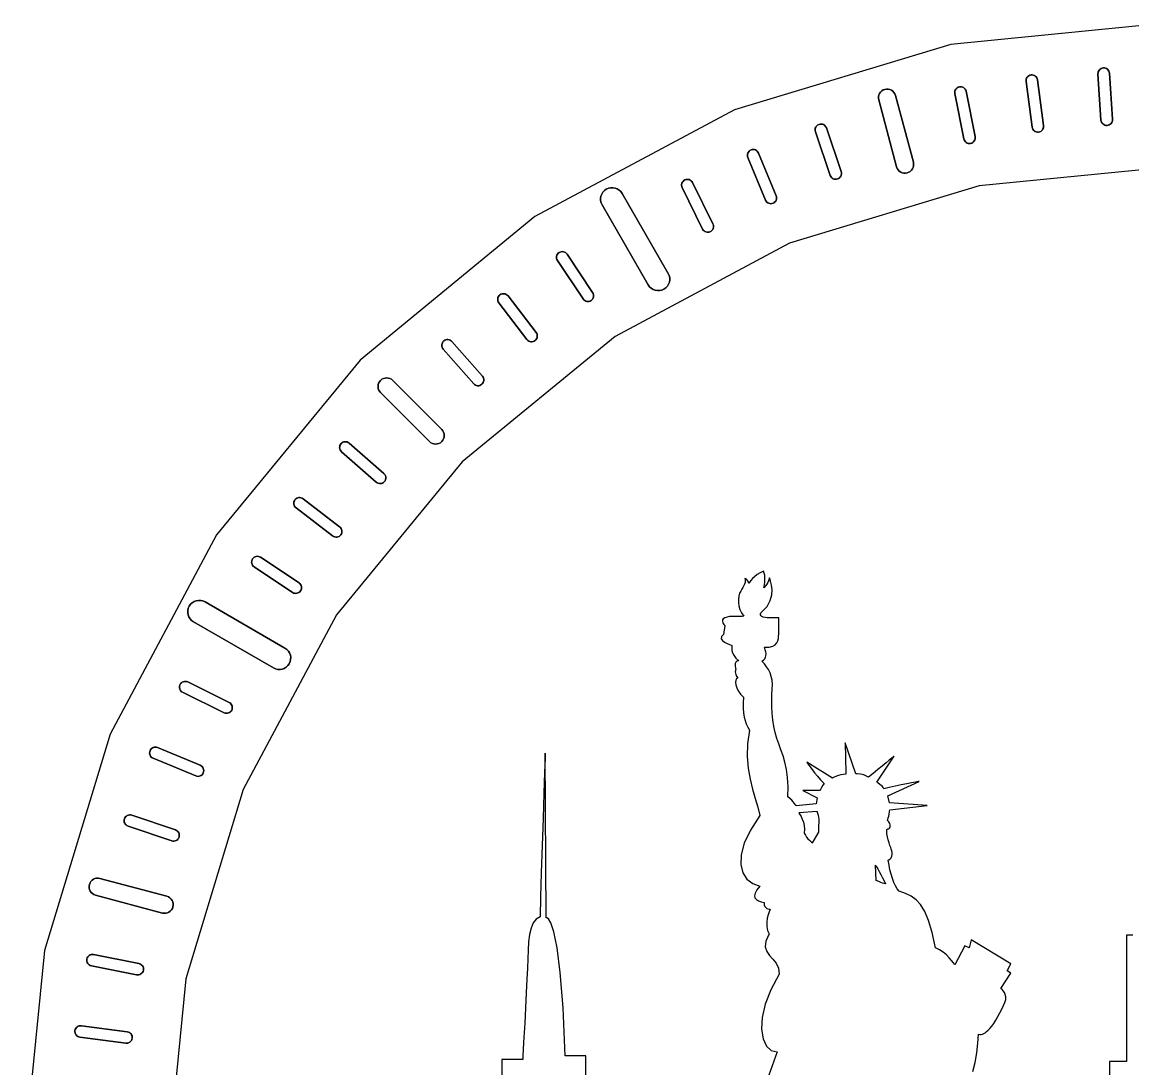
# Model space of a CAD drawing. Extents: x -427 to 406, y -189 to 217.
# Drawn here: x -427.3 to -234.7, y 35.3 to 216.8 of the extents above; entities that cross this region are included whole.
import ezdxf

# ---------------------------------------------------------------- set-up
doc = ezdxf.new("R2010")
doc.units = 0
doc.layers.add('LAYER_1', color=7, linetype='CONTINUOUS')

msp = doc.modelspace()

# ---------------------------------------------------------------- linework, layer by layer
at = {"layer": 'LAYER_1', "color": 250}
for points in [[(-227.2544, 216.7747), (-266.2725, 212.9318), (-303.7911, 201.5506), (-338.3684, 183.0686), (-368.6758, 158.1961), (-393.5483, 127.8887), (-412.0303, 93.3114), (-423.4115, 55.7928), (-427.2544, 16.7747), (-423.4115, -22.2434), (-412.0303, -59.762), (-393.5483, -94.3393), (-368.6758, -124.6467), (-338.3684, -149.5192), (-303.7911, -168.0012), (-266.2725, -179.3824), (-227.2544, -183.2253)], [(-227.2544, 191.7747), (-261.3952, 188.4121), (-294.224, 178.4536), (-324.4792, 162.2819), (-350.9981, 140.5184), (-372.7616, 113.9995), (-388.9333, 83.7443), (-398.8918, 50.9155), (-402.2544, 16.7747), (-398.8918, -17.3661), (-388.9333, -50.1949), (-372.7616, -80.4501), (-350.9981, -106.969), (-324.4792, -128.7325), (-294.224, -144.9042), (-261.3952, -154.8627), (-227.2544, -158.2253)], [(-293.0806, 80.8686), (-293.1638, 81.0074), (-293.4231, 81.3686), (-293.6233, 81.6067), (-293.8731, 81.8693), (-294.1742, 82.1461), (-294.5284, 82.4267), (-294.5083, 84.2095), (-294.6032, 85.7864), (-294.7928, 87.1869), (-295.0568, 88.4404), (-295.3749, 89.5764), (-295.7266, 90.6243), (-296.0918, 91.6136), (-296.4501, 92.5738), (-296.7585, 93.5809), (-296.9922, 94.6703), (-297.1585, 95.81), (-297.2645, 96.9683), (-297.3175, 98.1131), (-297.3246, 99.2126), (-297.293, 100.235), (-297.2299, 101.1483), (-297.2007, 101.9549), (-297.2607, 102.6844), (-297.4014, 103.3461), (-297.6146, 103.9495), (-297.8919, 104.5036), (-298.2251, 105.018), (-298.6059, 105.5019), (-299.0259, 105.9646), (-298.7351, 106.1678), (-298.5271, 106.3931), (-298.3935, 106.6438), (-298.3262, 106.9231), (-298.3169, 107.2341), (-298.3574, 107.58), (-298.4394, 107.9641), (-298.5547, 108.3896), (-297.7576, 108.4325), (-297.1575, 108.5854), (-296.7263, 108.8277), (-296.4362, 109.1385), (-296.2591, 109.4972), (-296.1673, 109.8831), (-296.1326, 110.2755), (-296.1273, 110.6537), (-296.1273, 113.5142), (-298.0922, 113.5142), (-298.4766, 113.5406), (-298.7881, 113.6139), (-299.0255, 113.7252), (-299.1876, 113.8654), (-299.2733, 114.0256), (-299.2814, 114.1969), (-299.2108, 114.3704), (-299.0601, 114.537), (-298.1438, 115.4802), (-297.5911, 116.4688), (-297.3276, 117.4502), (-297.279, 118.3715), (-297.3707, 119.1799), (-297.5284, 119.8226), (-297.6775, 120.247), (-297.7438, 120.4002), (-297.77, 120.2644), (-297.8946, 119.8959), (-298.0153, 119.6424), (-298.1866, 119.3525), (-298.4171, 119.0334), (-298.7153, 118.6923), (-298.6437, 118.9418), (-298.5793, 119.2672), (-298.5295, 119.6462), (-298.5015, 120.0566), (-298.5027, 120.4761), (-298.5403, 120.8824), (-298.6216, 121.2532), (-298.7539, 121.5662), (-299.3421, 121.2976), (-299.8541, 120.9761), (-300.289, 120.629), (-300.6464, 120.2838), (-300.9254, 119.9677), (-301.1256, 119.708), (-301.2462, 119.5322), (-301.2865, 119.4675), (-301.3295, 119.6007), (-301.462, 119.8907), (-301.5633, 120.0432), (-301.689, 120.1733), (-301.8396, 120.2606), (-302.0158, 120.2845), (-301.9433, 120.0839), (-301.9262, 119.8613), (-301.9595, 119.618), (-302.0383, 119.355), (-302.1575, 119.0734), (-302.3123, 118.7742), (-302.4976, 118.4588), (-302.7085, 118.128), (-302.9047, 117.7422), (-303.0433, 117.2737), (-303.1148, 116.7412), (-303.1099, 116.1636), (-303.0193, 115.5594), (-302.8337, 114.9476), (-302.5438, 114.3468), (-302.1402, 113.7758), (-302.4334, 113.7356), (-302.8035, 113.7239), (-303.2294, 113.7274), (-303.6901, 113.7328), (-304.1645, 113.7268), (-304.6315, 113.6959), (-305.07, 113.627), (-305.459, 113.5066), (-305.7334, 113.3345), (-305.8646, 113.1305), (-305.8853, 112.9116), (-305.8285, 112.6946), (-305.7271, 112.4964), (-305.614, 112.3339), (-305.522, 112.2241), (-305.484, 112.1837), (-305.6859, 110.617), (-306.0411, 110.2341), (-306.0711, 109.8754), (-305.8617, 109.5491), (-305.4984, 109.2636), (-305.0669, 109.0272), (-304.6526, 108.848), (-304.3413, 108.7344), (-304.2185, 108.6947), (-304.2326, 108.6336), (-304.2566, 108.4613), (-304.2626, 108.1942), (-304.2232, 107.8488), (-304.1105, 107.4415), (-303.8969, 106.9886), (-303.5547, 106.5067), (-303.0563, 106.0121), (-303.3653, 105.9569), (-303.5572, 105.7994), (-303.6553, 105.5736), (-303.6832, 105.313), (-303.6641, 105.0516), (-303.6215, 104.8231), (-303.5788, 104.6612), (-303.5594, 104.5997), (-303.5738, 104.5669), (-303.6056, 104.4735), (-303.6379, 104.3274), (-303.6534, 104.1365), (-303.6353, 103.9084), (-303.5663, 103.6509), (-303.4296, 103.372), (-303.2079, 103.0793), (-303.4251, 102.941), (-303.558, 102.6745), (-303.6005, 102.304), (-303.5468, 101.8538), (-303.3907, 101.3483), (-303.1265, 100.8116), (-302.7482, 100.2682), (-302.2497, 99.7422), (-302.2952, 98.6959), (-302.2865, 97.785), (-302.2252, 96.9894), (-302.1128, 96.2887), (-301.951, 95.6626), (-301.7412, 95.091), (-301.4851, 94.5535), (-301.1842, 94.0299), (-301.5248, 91.6484), (-301.5808, 89.4475), (-301.4143, 87.4124), (-301.0872, 85.5287), (-300.6617, 83.7815), (-300.2, 82.1564), (-299.764, 80.6388), (-299.4158, 79.2139), (-301.0312, 76.6663), (-302.0805, 74.3909), (-302.6149, 72.3969), (-302.6859, 70.6937), (-302.3449, 69.2906), (-301.6432, 68.1968), (-300.6322, 67.4217), (-299.3633, 66.9745), (-299.9081, 66.2998), (-300.216, 65.7442), (-300.3148, 65.294), (-300.2327, 64.9352), (-299.9976, 64.6541), (-299.6378, 64.4369), (-299.1812, 64.2697), (-298.6558, 64.1389), (-298.6392, 63.7447), (-298.5357, 63.4484), (-298.3727, 63.2361), (-298.1778, 63.0938), (-297.9783, 63.0075), (-297.8018, 62.9632), (-297.6758, 62.9468), (-297.6277, 62.9445), (-297.6781, 62.8239), (-297.8016, 62.4928), (-297.9565, 61.9976), (-298.1013, 61.3844), (-298.1942, 60.6995), (-298.1938, 59.9891), (-298.0583, 59.2996), (-297.7462, 58.677), (-298.3359, 57.4148), (-298.4408, 56.4256), (-298.1883, 55.6287), (-297.7058, 54.9434), (-297.1206, 54.2888), (-296.5604, 53.5841), (-296.1523, 52.7487), (-296.024, 51.7018), (-297.508, 49.009), (-298.4784, 46.4781), (-298.9865, 44.1725), (-299.0833, 42.1558), (-298.8201, 40.4914), (-298.248, 39.2428), (-297.4181, 38.4737), (-296.3817, 38.2473), (-297.8518, 34.1839)], [(-284.624, 91.8359), (-284.6185, 91.7178), (-284.6041, 91.3825), (-284.5836, 90.8582), (-284.5602, 90.1732), (-284.5368, 89.3557), (-284.5163, 88.4341), (-284.5019, 87.4365), (-284.4964, 86.3914), (-284.9294, 86.3528), (-285.349, 86.2687), (-285.7417, 86.1549), (-286.0937, 86.0268), (-286.6208, 85.7903), (-286.8208, 85.6838)], [(-282.7279, 86.4438), (-284.624, 91.8359)], [(-336.588, 90.0463), (-336.62, 89.1396), (-336.7054, 86.6838), (-336.8288, 83.0753), (-336.9745, 78.7105), (-337.1268, 73.9858), (-337.2703, 69.2976), (-337.3892, 65.0423), (-337.4679, 61.6162), (-338.1583, 61.2469), (-338.6776, 60.5921), (-339.0523, 59.6888), (-339.3089, 58.5743), (-339.4738, 57.2856), (-339.5736, 55.8598), (-339.6346, 54.334), (-339.6833, 52.7453), (-339.7578, 50.8336), (-339.869, 48.4615), (-340.0026, 45.8493), (-340.144, 43.2176), (-340.279, 40.7869), (-340.3933, 38.7778), (-340.4723, 37.4105), (-340.5019, 36.9058)], [(-336.588, 90.0463), (-336.62, 89.1396), (-336.7054, 86.6838), (-336.8288, 83.0753), (-336.9745, 78.7105), (-337.1268, 73.9858), (-337.2703, 69.2976), (-337.3892, 65.0423), (-337.4679, 61.6162), (-338.1583, 61.2469), (-338.6776, 60.5921), (-339.0523, 59.6888), (-339.3089, 58.5743), (-339.4738, 57.2856), (-339.5736, 55.8598), (-339.6346, 54.334), (-339.6833, 52.7453), (-339.7578, 50.8336), (-339.869, 48.4615), (-340.0026, 45.8493), (-340.144, 43.2176), (-340.279, 40.7869), (-340.3933, 38.7778), (-340.4723, 37.4105), (-340.5019, 36.9058)], [(-336.4491, 61.4753), (-336.588, 90.0463)], [(-336.4491, 61.4753), (-336.588, 90.0463)], [(-276.1221, 89.481), (-276.223, 89.3996), (-276.5075, 89.1693), (-276.9487, 88.8111), (-277.5192, 88.3461), (-278.1921, 87.7952), (-278.9401, 87.1795), (-279.7362, 86.5198), (-280.5532, 85.8373), (-280.8732, 86.0529), (-281.2259, 86.2105), (-281.5881, 86.3193), (-281.9365, 86.3881), (-282.4991, 86.4419), (-282.7279, 86.4438)], [(-279.1381, 84.979), (-276.1221, 89.481)], [(-286.8208, 85.6838), (-291.2277, 88.4383)], [(-291.2277, 88.4383), (-291.1658, 88.3467), (-290.9892, 88.0912), (-290.7111, 87.7011), (-290.3449, 87.2055), (-289.904, 86.6335), (-289.4017, 86.0142), (-288.8514, 85.3768), (-288.2664, 84.7505), (-288.4703, 84.4506), (-288.6935, 84.0553), (-288.8734, 83.711), (-288.9473, 83.5637)], [(-271.7888, 85.1324), (-271.9518, 85.1011), (-272.4025, 85.0138), (-273.0833, 84.8803), (-273.9366, 84.7104), (-274.9048, 84.5139), (-275.9304, 84.3005), (-276.9557, 84.0802), (-277.9232, 83.8626), (-278.0045, 84.0571), (-278.1558, 84.2523), (-278.3521, 84.44), (-278.5686, 84.6121), (-278.9625, 84.8763), (-279.1381, 84.979)], [(-276.86, 80.1717), (-270.4077, 80.9353), (-276.9127, 81.435), (-277.2156, 82.5994), (-271.7888, 85.1324)], [(-288.9473, 83.5637), (-291.921, 83.527), (-289.4526, 82.2961), (-289.6064, 81.2352), (-293.0806, 80.8686)], [(-289.4526, 79.921), (-292.6529, 79.6506)], [(-292.6529, 79.6506), (-292.5962, 79.5766), (-292.4501, 79.3657), (-292.25, 79.0346), (-292.0318, 78.5999), (-291.8312, 78.0783), (-291.6837, 77.4863), (-291.6251, 76.8408), (-291.6911, 76.1583), (-291.5027, 75.7871), (-291.2812, 75.4549), (-291.0445, 75.165), (-290.8105, 74.9205), (-290.4227, 74.5808), (-290.2615, 74.4618)], [(-289.15, 76.2966), (-289.1597, 76.437), (-289.1728, 76.8058), (-289.1729, 77.0512), (-289.1649, 77.3242), (-289.1455, 77.615), (-289.1118, 77.9136), (-289.0943, 78.2289), (-289.1179, 78.5639), (-289.1705, 78.8994), (-289.2403, 79.2165), (-289.3836, 79.7195), (-289.4526, 79.921)], [(-265.5889, 53.3326), (-265.6543, 53.4307), (-265.843, 53.6951), (-266.1434, 54.0807), (-266.5442, 54.5428), (-267.0337, 55.0362), (-267.6006, 55.5161), (-268.2334, 55.9375), (-268.9206, 56.2555), (-269.5395, 58.9229), (-270.1643, 61.0046), (-270.8167, 62.5877), (-271.5187, 63.7592), (-272.292, 64.6062), (-273.1586, 65.2157), (-274.1402, 65.6749), (-275.2588, 66.0707), (-275.5731, 66.489), (-275.8724, 67.0069), (-276.1526, 67.6114), (-276.4095, 68.2891), (-276.639, 69.0269), (-276.8372, 69.8117), (-276.9999, 70.6301), (-277.123, 71.469), (-276.8367, 71.6365), (-276.6402, 71.8666), (-276.522, 72.1434), (-276.4706, 72.4512), (-276.4746, 72.7742), (-276.5224, 73.0966), (-276.6026, 73.4026), (-276.7038, 73.6765), (-276.8301, 74.0069), (-276.9795, 74.4593), (-277.1316, 74.9827), (-277.2659, 75.5262), (-277.3619, 76.0389), (-277.3992, 76.4698), (-277.3572, 76.7682), (-277.2156, 76.883), (-277.0363, 76.9232), (-276.8985, 77.025), (-276.8081, 77.1782), (-276.7709, 77.3722), (-276.7925, 77.5968), (-276.8788, 77.8416), (-277.0356, 78.0963), (-277.2686, 78.3504), (-277.1925, 78.5425), (-277.1187, 78.8023), (-277.0497, 79.1009), (-276.9878, 79.4097), (-276.8952, 79.9429), (-276.86, 80.1717)], [(-290.2615, 74.4618), (-289.15, 76.2966)], [(-279.3379, 70.6131), (-279.2863, 70.5284), (-279.1458, 70.2936), (-278.9375, 69.9377), (-278.6828, 69.4897), (-278.4028, 68.9786), (-278.1188, 68.4334), (-277.8521, 67.883), (-277.6238, 67.3566), (-277.8695, 67.4147), (-278.1342, 67.4959), (-278.4021, 67.5908), (-278.657, 67.6899), (-279.0643, 67.8622), (-279.2285, 67.9366)], [(-279.2285, 67.9366), (-279.3379, 70.6131)], [(-329.5501, 37.5209), (-333.1394, 37.5209), (-333.5093, 45.8517), (-333.9911, 51.9925), (-334.5351, 56.276), (-335.0916, 59.0347), (-335.611, 60.6014), (-336.0435, 61.3087), (-336.3394, 61.4891), (-336.4491, 61.4753)], [(-329.5501, 37.5209), (-333.1394, 37.5209), (-333.5093, 45.8517), (-333.9911, 51.9925), (-334.5351, 56.276), (-335.0916, 59.0347), (-335.611, 60.6014), (-336.0435, 61.3087), (-336.3394, 61.4891), (-336.4491, 61.4753)], [(-234.7424, 58.4688), (-235.8577, 58.4688), (-235.8577, 36.5862), (-238.7672, 36.5862), (-238.7672, -29.4345), (-241.1091, -29.4345), (-241.1091, -42.1082), (-242.2487, -42.1082), (-242.2487, -49.9175), (-243.1306, -49.9175), (-243.1306, -64.8555), (-244.8629, -64.8555), (-244.8861, -87.9776), (-255.3575, -87.9776), (-255.3575, -58.9471), (-259.4645, -58.9009), (-259.7679, -44.0808), (-257.0828, -42.7304), (-257.2004, -40.5703), (-256.2787, -40.4359)], [(-257.5945, 49.2213), (-255.8603, 51.8573), (-256.5333, 52.3058), (-255.8603, 53.4954), (-262.7532, 57.6683), (-263.1065, 56.2555), (-263.8799, 56.595), (-265.5889, 53.3326)], [(-257.5945, 49.2213), (-255.8603, 51.8573), (-256.5333, 52.3058), (-255.8603, 53.4954), (-262.7532, 57.6683), (-263.1065, 56.2555), (-263.8799, 56.595), (-265.5889, 53.3326)], [(-262.4757, 34.8107), (-262.0759, 36.3878), (-261.7817, 38.061), (-261.5881, 39.7272), (-261.4903, 41.2834), (-261.2337, 41.2237), (-260.9979, 41.2247), (-260.7737, 41.2826), (-260.552, 41.3934), (-260.3237, 41.5533), (-260.0797, 41.7586), (-259.811, 42.0053), (-259.5083, 42.2897), (-259.1749, 42.6603), (-258.8259, 43.1482), (-258.4701, 43.7224), (-258.1161, 44.3524), (-257.7728, 45.0074), (-257.4489, 45.6565), (-257.1531, 46.2692), (-256.8943, 46.8147), (-256.7425, 47.3021), (-256.7364, 47.7549), (-256.8375, 48.1639), (-257.0068, 48.5195), (-257.2059, 48.8125), (-257.396, 49.0333), (-257.5384, 49.1727), (-257.5945, 49.2213)], [(-262.4757, 34.8107), (-262.0759, 36.3878), (-261.7817, 38.061), (-261.5881, 39.7272), (-261.4903, 41.2834), (-261.2337, 41.2237), (-260.9979, 41.2247), (-260.7737, 41.2826), (-260.552, 41.3934), (-260.3237, 41.5533), (-260.0797, 41.7586), (-259.811, 42.0053), (-259.5083, 42.2897), (-259.1749, 42.6603), (-258.8259, 43.1482), (-258.4701, 43.7224), (-258.1161, 44.3524), (-257.7728, 45.0074), (-257.4489, 45.6565), (-257.1531, 46.2692), (-256.8943, 46.8147), (-256.7425, 47.3021), (-256.7364, 47.7549), (-256.8375, 48.1639), (-257.0068, 48.5195), (-257.2059, 48.8125), (-257.396, 49.0333), (-257.5384, 49.1727), (-257.5945, 49.2213)], [(-340.5019, 36.9058), (-344.1134, 36.9058), (-344.1134, 31.6785), (-346.5258, 31.6785), (-346.5258, 21.0902), (-349.7917, 21.0902), (-349.7917, 5.3113), (-350.6549, 5.3113), (-350.6549, -66.9949), (-352.7876, -66.9949), (-352.7876, -83.9358), (-354.7833, -83.9358), (-354.7833, -88.0168), (-362.6624, -88.0168), (-362.6624, -57.6359), (-364.4032, -57.6359), (-364.4032, -24.0188), (-367.0205, -24.0188), (-367.0205, 7.0904)], [(-309.6993, -51.6056), (-314.2678, -51.6056), (-314.2678, -87.9776), (-319.226, -87.9776), (-319.226, -83.8593), (-321.1632, -83.8593), (-321.1632, -66.8454), (-323.1424, -66.8454), (-323.1424, 5.461), (-324.4499, 5.461), (-324.4499, 21.111), (-326.7111, 21.111), (-326.7111, 32.0125), (-329.5501, 32.0125), (-329.5501, 37.5209)]]:
    msp.add_lwpolyline(points, dxfattribs=at)
for points in [[(-239.8445, 208.8626), (-239.8445, 208.8626), (-239.6427, 208.8553), (-239.4519, 208.8092), (-239.2764, 208.728), (-239.1206, 208.6156), (-238.9888, 208.4758), (-238.8854, 208.3124), (-238.8147, 208.1292), (-238.7812, 207.9301), (-238.258, 199.9472), (-238.2652, 199.7454), (-238.3113, 199.5546), (-238.3925, 199.3791), (-238.5049, 199.2233), (-238.6447, 199.0915), (-238.8082, 198.9881), (-238.9914, 198.9175), (-239.1905, 198.884), (-239.1905, 198.884), (-239.3923, 198.8912), (-239.5831, 198.9373), (-239.7586, 199.0185), (-239.9144, 199.1309), (-240.0462, 199.2707), (-240.1496, 199.4341), (-240.2202, 199.6173), (-240.2537, 199.8164), (-240.7769, 207.7993), (-240.7697, 208.0011), (-240.7236, 208.1919), (-240.6424, 208.3674), (-240.53, 208.5233), (-240.3902, 208.655), (-240.2268, 208.7584), (-240.0436, 208.8291), (-239.8445, 208.8626)], [(-240.7769, 207.7993), (-240.2537, 199.8164), (-240.2202, 199.6173), (-240.1496, 199.4341), (-240.0462, 199.2707), (-239.9144, 199.1309), (-239.7586, 199.0185), (-239.5831, 198.9373), (-239.3923, 198.8912), (-239.1905, 198.884), (-238.9914, 198.9175), (-238.8082, 198.9881), (-238.6447, 199.0915), (-238.5049, 199.2233), (-238.3925, 199.3791), (-238.3113, 199.5546), (-238.2652, 199.7454), (-238.258, 199.9472), (-238.7812, 207.9301), (-238.8147, 208.1292), (-238.8854, 208.3124), (-238.9888, 208.4758), (-239.1206, 208.6156), (-239.2764, 208.728), (-239.4519, 208.8092), (-239.6427, 208.8553), (-239.8445, 208.8626), (-240.0436, 208.8291), (-240.2268, 208.7584), (-240.3902, 208.655), (-240.53, 208.5233), (-240.6424, 208.3674), (-240.7236, 208.1919), (-240.7697, 208.0011), (-240.7769, 207.7993)], [(-252.3807, 207.6278), (-252.3807, 207.6278), (-252.1789, 207.6338), (-251.9854, 207.6003), (-251.805, 207.5307), (-251.6421, 207.4288), (-251.5015, 207.2979), (-251.3876, 207.1416), (-251.3052, 206.9634), (-251.2587, 206.7669), (-250.2145, 198.8354), (-250.2085, 198.6336), (-250.242, 198.4401), (-250.3116, 198.2597), (-250.4135, 198.0968), (-250.5444, 197.9562), (-250.7007, 197.8423), (-250.8789, 197.7599), (-251.0754, 197.7134), (-251.0754, 197.7134), (-251.2772, 197.7074), (-251.4707, 197.7409), (-251.6511, 197.8105), (-251.814, 197.9124), (-251.9546, 198.0433), (-252.0685, 198.1996), (-252.1509, 198.3778), (-252.1974, 198.5743), (-253.2416, 206.5059), (-253.2476, 206.7077), (-253.2141, 206.9012), (-253.1445, 207.0816), (-253.0426, 207.2445), (-252.9117, 207.3851), (-252.7554, 207.4989), (-252.5772, 207.5814), (-252.3807, 207.6278)], [(-253.2416, 206.5059), (-252.1974, 198.5743), (-252.1509, 198.3778), (-252.0685, 198.1996), (-251.9546, 198.0433), (-251.814, 197.9124), (-251.6511, 197.8105), (-251.4707, 197.7409), (-251.2772, 197.7074), (-251.0754, 197.7134), (-250.8789, 197.7599), (-250.7007, 197.8423), (-250.5444, 197.9562), (-250.4135, 198.0968), (-250.3116, 198.2597), (-250.242, 198.4401), (-250.2085, 198.6336), (-250.2145, 198.8354), (-251.2587, 206.7669), (-251.3052, 206.9634), (-251.3876, 207.1416), (-251.5015, 207.2979), (-251.6421, 207.4288), (-251.805, 207.5307), (-251.9854, 207.6003), (-252.1789, 207.6338), (-252.3807, 207.6278), (-252.5772, 207.5814), (-252.7554, 207.4989), (-252.9117, 207.3851), (-253.0426, 207.2445), (-253.1445, 207.0816), (-253.2141, 206.9012), (-253.2476, 206.7077), (-253.2416, 206.5059)], [(-277.7242, 205.1302), (-277.724, 205.1303), (-277.4251, 205.1787), (-277.1309, 205.1667), (-276.8489, 205.0987), (-276.5868, 204.9789), (-276.352, 204.8118), (-276.1521, 204.6016), (-275.9946, 204.3528), (-275.887, 204.0697), (-272.7812, 192.4784), (-272.7328, 192.1794), (-272.7447, 191.8852), (-272.8128, 191.6033), (-272.9326, 191.3411), (-273.0997, 191.1063), (-273.3098, 190.9064), (-273.5586, 190.7489), (-273.8417, 190.6414), (-273.8419, 190.6413), (-274.1409, 190.5929), (-274.4351, 190.6049), (-274.717, 190.6729), (-274.9792, 190.7927), (-275.214, 190.9598), (-275.4139, 191.17), (-275.5714, 191.4188), (-275.6789, 191.7019), (-278.7848, 203.2932), (-278.8332, 203.5922), (-278.8212, 203.8864), (-278.7532, 204.1683), (-278.6334, 204.4305), (-278.4663, 204.6653), (-278.2561, 204.8652), (-278.0073, 205.0227), (-277.7242, 205.1302)], [(-278.7848, 203.2932), (-275.6789, 191.7019), (-275.5714, 191.4188), (-275.4139, 191.17), (-275.2139, 190.9598), (-274.9792, 190.7927), (-274.717, 190.673), (-274.435, 190.6049), (-274.1407, 190.593), (-273.8417, 190.6414), (-273.5586, 190.7489), (-273.3098, 190.9064), (-273.0997, 191.1063), (-272.9326, 191.3411), (-272.8128, 191.6033), (-272.7447, 191.8852), (-272.7328, 192.1794), (-272.7812, 192.4784), (-275.887, 204.0697), (-275.9946, 204.3528), (-276.1521, 204.6016), (-276.352, 204.8118), (-276.5868, 204.9789), (-276.849, 205.0986), (-277.1309, 205.1667), (-277.4252, 205.1786), (-277.7242, 205.1302), (-278.0073, 205.0227), (-278.2561, 204.8652), (-278.4663, 204.6653), (-278.6334, 204.4305), (-278.7532, 204.1683), (-278.8212, 203.8864), (-278.8332, 203.5922), (-278.7848, 203.2932)], [(-277.724, 205.1303), (-277.724, 205.1303)], [(-264.8093, 205.5759), (-264.8093, 205.5759), (-264.6083, 205.5951), (-264.4131, 205.5743), (-264.2284, 205.5167), (-264.0593, 205.4256), (-263.9104, 205.3041), (-263.7865, 205.1556), (-263.6926, 204.9832), (-263.6334, 204.7902), (-262.0727, 196.9439), (-262.0535, 196.7429), (-262.0743, 196.5477), (-262.1319, 196.3631), (-262.223, 196.1939), (-262.3444, 196.045), (-262.4929, 195.9211), (-262.6653, 195.8272), (-262.8584, 195.768), (-262.8584, 195.768), (-263.0594, 195.7488), (-263.2546, 195.7696), (-263.4392, 195.8272), (-263.6083, 195.9183), (-263.7572, 196.0398), (-263.8811, 196.1883), (-263.975, 196.3607), (-264.0342, 196.5537), (-265.595, 204.4), (-265.6142, 204.601), (-265.5934, 204.7962), (-265.5358, 204.9808), (-265.4447, 205.15), (-265.3232, 205.2989), (-265.1747, 205.4228), (-265.0023, 205.5167), (-264.8093, 205.5759)], [(-265.595, 204.4), (-264.0342, 196.5537), (-263.975, 196.3607), (-263.8811, 196.1883), (-263.7572, 196.0398), (-263.6083, 195.9183), (-263.4392, 195.8272), (-263.2546, 195.7696), (-263.0594, 195.7488), (-262.8584, 195.768), (-262.6653, 195.8272), (-262.4929, 195.9211), (-262.3444, 196.045), (-262.223, 196.1939), (-262.1319, 196.3631), (-262.0743, 196.5477), (-262.0535, 196.7429), (-262.0727, 196.9439), (-263.6334, 204.7902), (-263.6926, 204.9832), (-263.7865, 205.1556), (-263.9104, 205.3041), (-264.0593, 205.4256), (-264.2284, 205.5167), (-264.4131, 205.5743), (-264.6083, 205.5951), (-264.8093, 205.5759), (-265.0023, 205.5167), (-265.1747, 205.4228), (-265.3232, 205.2989), (-265.4447, 205.15), (-265.5358, 204.9808), (-265.5934, 204.7962), (-265.6142, 204.601), (-265.595, 204.4)], [(-289.1315, 199.0588), (-289.1315, 199.0588), (-288.9347, 199.104), (-288.7385, 199.1089), (-288.5479, 199.0759), (-288.3683, 199.0077), (-288.2048, 198.9067), (-288.0626, 198.7756), (-287.947, 198.617), (-287.8631, 198.4333), (-285.2916, 190.8578), (-285.2464, 190.661), (-285.2415, 190.4648), (-285.2745, 190.2743), (-285.3428, 190.0947), (-285.4437, 189.9312), (-285.5748, 189.789), (-285.7334, 189.6734), (-285.9171, 189.5895), (-285.9171, 189.5895), (-286.1139, 189.5443), (-286.3101, 189.5394), (-286.5007, 189.5724), (-286.6803, 189.6406), (-286.8438, 189.7416), (-286.986, 189.8726), (-287.1016, 190.0313), (-287.1855, 190.215), (-289.757, 197.7904), (-289.8022, 197.9872), (-289.8071, 198.1834), (-289.7741, 198.374), (-289.7059, 198.5536), (-289.6049, 198.7171), (-289.4738, 198.8593), (-289.3152, 198.9749), (-289.1315, 199.0588)], [(-289.757, 197.7904), (-287.1855, 190.215), (-287.1016, 190.0313), (-286.986, 189.8726), (-286.8438, 189.7416), (-286.6803, 189.6406), (-286.5007, 189.5724), (-286.3101, 189.5394), (-286.1139, 189.5443), (-285.9171, 189.5895), (-285.7334, 189.6734), (-285.5748, 189.789), (-285.4437, 189.9312), (-285.3428, 190.0947), (-285.2745, 190.2743), (-285.2415, 190.4648), (-285.2464, 190.661), (-285.2916, 190.8578), (-287.8631, 198.4333), (-287.947, 198.617), (-288.0626, 198.7756), (-288.2048, 198.9067), (-288.3683, 199.0077), (-288.5479, 199.0759), (-288.7385, 199.1089), (-288.9347, 199.104), (-289.1315, 199.0588), (-289.3152, 198.9749), (-289.4738, 198.8593), (-289.6049, 198.7171), (-289.7059, 198.5536), (-289.7741, 198.374), (-289.8071, 198.1834), (-289.8022, 197.9872), (-289.757, 197.7904)], [(-300.921, 194.6215), (-300.9208, 194.6216), (-300.7274, 194.6796), (-300.5319, 194.6973), (-300.3397, 194.6769), (-300.156, 194.6205), (-299.9863, 194.5305), (-299.8359, 194.409), (-299.7101, 194.2582), (-299.6144, 194.0804), (-296.5529, 186.6892), (-296.4949, 186.4958), (-296.4772, 186.3003), (-296.4976, 186.1081), (-296.554, 185.9244), (-296.644, 185.7547), (-296.7655, 185.6043), (-296.9162, 185.4785), (-297.094, 185.3828), (-297.0942, 185.3827), (-297.2876, 185.3247), (-297.4831, 185.307), (-297.6753, 185.3274), (-297.859, 185.3838), (-298.0287, 185.4738), (-298.1791, 185.5953), (-298.3049, 185.746), (-298.4006, 185.9238), (-301.4622, 193.3151), (-301.5202, 193.5085), (-301.5379, 193.704), (-301.5174, 193.8962), (-301.4611, 194.0799), (-301.371, 194.2496), (-301.2495, 194.4), (-301.0988, 194.5258), (-300.921, 194.6215)], [(-301.4622, 193.3151), (-298.4006, 185.9238), (-298.3049, 185.746), (-298.1791, 185.5953), (-298.0287, 185.4738), (-297.859, 185.3838), (-297.6753, 185.3275), (-297.483, 185.307), (-297.2874, 185.3247), (-297.094, 185.3828), (-296.9162, 185.4785), (-296.7655, 185.6043), (-296.644, 185.7547), (-296.554, 185.9244), (-296.4976, 186.1081), (-296.4772, 186.3003), (-296.4949, 186.4958), (-296.5529, 186.6892), (-299.6144, 194.0804), (-299.7101, 194.2582), (-299.8359, 194.409), (-299.9863, 194.5305), (-300.156, 194.6205), (-300.3397, 194.6768), (-300.532, 194.6973), (-300.7276, 194.6796), (-300.921, 194.6215), (-301.0988, 194.5258), (-301.2495, 194.4), (-301.371, 194.2496), (-301.4611, 194.0799), (-301.5174, 193.8962), (-301.5379, 193.704), (-301.5202, 193.5085), (-301.4622, 193.3151)], [(-300.9208, 194.6216), (-300.9208, 194.6216)], [(-273.8419, 190.6413), (-273.8419, 190.6413)], [(-312.395, 189.4227), (-312.395, 189.4227), (-312.2058, 189.4933), (-312.0119, 189.5237), (-311.8186, 189.5159), (-311.6317, 189.4716), (-311.4564, 189.3929), (-311.2983, 189.2815), (-311.163, 189.1392), (-311.0558, 188.9681), (-307.5175, 181.7931), (-307.447, 181.6039), (-307.4166, 181.41), (-307.4244, 181.2168), (-307.4686, 181.0298), (-307.5474, 180.8545), (-307.6588, 180.6965), (-307.801, 180.5611), (-307.9721, 180.454), (-307.9721, 180.454), (-308.1613, 180.3834), (-308.3552, 180.353), (-308.5485, 180.3609), (-308.7355, 180.4051), (-308.9107, 180.4838), (-309.0688, 180.5952), (-309.2041, 180.7375), (-309.3113, 180.9086), (-312.8496, 188.0836), (-312.9201, 188.2728), (-312.9505, 188.4667), (-312.9427, 188.6599), (-312.8985, 188.8469), (-312.8197, 189.0221), (-312.7083, 189.1802), (-312.5661, 189.3155), (-312.395, 189.4227)], [(-312.8496, 188.0836), (-309.3113, 180.9086), (-309.2041, 180.7375), (-309.0688, 180.5952), (-308.9107, 180.4838), (-308.7355, 180.4051), (-308.5485, 180.3609), (-308.3552, 180.353), (-308.1613, 180.3834), (-307.9721, 180.454), (-307.801, 180.5611), (-307.6588, 180.6965), (-307.5474, 180.8545), (-307.4686, 181.0298), (-307.4244, 181.2168), (-307.4166, 181.41), (-307.447, 181.6039), (-307.5175, 181.7931), (-311.0558, 188.9681), (-311.163, 189.1392), (-311.2983, 189.2815), (-311.4564, 189.3929), (-311.6317, 189.4716), (-311.8186, 189.5159), (-312.0119, 189.5237), (-312.2058, 189.4933), (-312.395, 189.4227), (-312.5661, 189.3155), (-312.7083, 189.1802), (-312.8197, 189.0221), (-312.8985, 188.8469), (-312.9427, 188.6599), (-312.9505, 188.4667), (-312.9201, 188.2728), (-312.8496, 188.0836)], [(-326.0044, 187.8147), (-326.0044, 187.8147), (-325.636, 187.9803), (-325.2529, 188.0664), (-324.8663, 188.076), (-324.4873, 188.0122), (-324.1273, 187.878), (-323.7972, 187.6763), (-323.5085, 187.4102), (-323.2723, 187.0827), (-315.2723, 173.2263), (-315.1068, 172.858), (-315.0207, 172.4749), (-315.011, 172.0882), (-315.0748, 171.7093), (-315.2091, 171.3492), (-315.4107, 171.0192), (-315.6769, 170.7304), (-316.0044, 170.4942), (-316.0044, 170.4942), (-316.3727, 170.3287), (-316.7558, 170.2426), (-317.1424, 170.233), (-317.5214, 170.2968), (-317.8815, 170.431), (-318.2115, 170.6327), (-318.5002, 170.8988), (-318.7364, 171.2263), (-326.7364, 185.0827), (-326.9019, 185.451), (-326.988, 185.8341), (-326.9977, 186.2207), (-326.9339, 186.5997), (-326.7997, 186.9598), (-326.598, 187.2898), (-326.3319, 187.5785), (-326.0044, 187.8147)], [(-326.7364, 185.0827), (-318.7364, 171.2263), (-318.5002, 170.8988), (-318.2115, 170.6327), (-317.8815, 170.431), (-317.5214, 170.2968), (-317.1424, 170.233), (-316.7558, 170.2426), (-316.3727, 170.3287), (-316.0044, 170.4942), (-315.6769, 170.7304), (-315.4107, 171.0192), (-315.2091, 171.3492), (-315.0748, 171.7093), (-315.011, 172.0882), (-315.0207, 172.4749), (-315.1068, 172.858), (-315.2723, 173.2263), (-323.2723, 187.0827), (-323.5085, 187.4102), (-323.7972, 187.6763), (-324.1273, 187.878), (-324.4873, 188.0122), (-324.8663, 188.076), (-325.2529, 188.0664), (-325.636, 187.9803), (-326.0044, 187.8147), (-326.3319, 187.5785), (-326.598, 187.2898), (-326.7997, 186.9598), (-326.9339, 186.5997), (-326.9977, 186.2207), (-326.988, 185.8341), (-326.9019, 185.451), (-326.7364, 185.0827)], [(-297.0942, 185.3827), (-297.0942, 185.3827)], [(-334.2017, 176.8326), (-334.2017, 176.8326), (-334.0233, 176.9272), (-333.835, 176.9827), (-333.6424, 177.0002), (-333.4513, 176.9807), (-333.2672, 176.9255), (-333.096, 176.8357), (-332.9432, 176.7124), (-332.8146, 176.5567), (-328.3701, 169.905), (-328.2755, 169.7266), (-328.22, 169.5383), (-328.2025, 169.3457), (-328.222, 169.1546), (-328.2772, 168.9705), (-328.367, 168.7993), (-328.4903, 168.6465), (-328.646, 168.5179), (-328.646, 168.5179), (-328.8244, 168.4233), (-329.0127, 168.3678), (-329.2052, 168.3504), (-329.3964, 168.3698), (-329.5804, 168.425), (-329.7517, 168.5148), (-329.9044, 168.6381), (-330.033, 168.7938), (-334.4776, 175.4456), (-334.5722, 175.624), (-334.6277, 175.8123), (-334.6451, 176.0048), (-334.6257, 176.196), (-334.5705, 176.38), (-334.4807, 176.5513), (-334.3574, 176.704), (-334.2017, 176.8326)], [(-334.4776, 175.4456), (-330.033, 168.7938), (-329.9044, 168.6381), (-329.7517, 168.5148), (-329.5804, 168.425), (-329.3964, 168.3698), (-329.2052, 168.3504), (-329.0127, 168.3678), (-328.8244, 168.4233), (-328.646, 168.5179), (-328.4903, 168.6465), (-328.367, 168.7993), (-328.2772, 168.9705), (-328.222, 169.1546), (-328.2025, 169.3457), (-328.22, 169.5383), (-328.2755, 169.7266), (-328.3701, 169.905), (-332.8146, 176.5567), (-332.9432, 176.7124), (-333.096, 176.8357), (-333.2672, 176.9255), (-333.4513, 176.9807), (-333.6424, 177.0002), (-333.835, 176.9827), (-334.0233, 176.9272), (-334.2017, 176.8326), (-334.3574, 176.704), (-334.4807, 176.5513), (-334.5705, 176.38), (-334.6257, 176.196), (-334.6451, 176.0048), (-334.6277, 175.8123), (-334.5722, 175.624), (-334.4776, 175.4456)], [(-344.441, 169.4952), (-344.441, 169.4952), (-344.2692, 169.6013), (-344.0849, 169.669), (-343.8939, 169.699), (-343.7019, 169.6922), (-343.5146, 169.6491), (-343.3379, 169.5707), (-343.1774, 169.4576), (-343.0389, 169.3107), (-338.1688, 162.9638), (-338.0627, 162.792), (-337.995, 162.6077), (-337.965, 162.4167), (-337.9719, 162.2247), (-338.0149, 162.0374), (-338.0934, 161.8607), (-338.2064, 161.7002), (-338.3534, 161.5617), (-338.3534, 161.5617), (-338.5252, 161.4556), (-338.7094, 161.3879), (-338.9005, 161.3579), (-339.0925, 161.3648), (-339.2797, 161.4079), (-339.4565, 161.4863), (-339.617, 161.5994), (-339.7555, 161.7463), (-344.6256, 168.0931), (-344.7317, 168.2649), (-344.7994, 168.4492), (-344.8294, 168.6402), (-344.8225, 168.8323), (-344.7794, 169.0195), (-344.701, 169.1962), (-344.5879, 169.3567), (-344.441, 169.4952)], [(-344.6256, 168.0931), (-339.7555, 161.7463), (-339.617, 161.5994), (-339.4565, 161.4863), (-339.2797, 161.4079), (-339.0925, 161.3648), (-338.9005, 161.3579), (-338.7094, 161.3879), (-338.5252, 161.4556), (-338.3534, 161.5617), (-338.2064, 161.7002), (-338.0934, 161.8607), (-338.0149, 162.0374), (-337.9719, 162.2247), (-337.965, 162.4167), (-337.995, 162.6077), (-338.0627, 162.792), (-338.1688, 162.9638), (-343.0389, 169.3107), (-343.1774, 169.4576), (-343.3379, 169.5707), (-343.5146, 169.6491), (-343.7019, 169.6922), (-343.8939, 169.699), (-344.0849, 169.669), (-344.2692, 169.6013), (-344.441, 169.4952), (-344.5879, 169.3567), (-344.701, 169.1962), (-344.7794, 169.0195), (-344.8225, 168.8323), (-344.8294, 168.6402), (-344.7994, 168.4492), (-344.7317, 168.2649), (-344.6256, 168.0931)], [(-354.1785, 161.5039), (-354.1785, 161.5039), (-354.014, 161.621), (-353.8345, 161.7006), (-353.6458, 161.743), (-353.4538, 161.7487), (-353.2641, 161.718), (-353.0826, 161.6513), (-352.9151, 161.549), (-352.7673, 161.4114), (-347.4925, 155.3967), (-347.3754, 155.2322), (-347.2958, 155.0527), (-347.2534, 154.8641), (-347.2477, 154.672), (-347.2784, 154.4823), (-347.3451, 154.3008), (-347.4474, 154.1333), (-347.585, 153.9855), (-347.585, 153.9855), (-347.7495, 153.8684), (-347.9289, 153.7888), (-348.1176, 153.7463), (-348.3097, 153.7407), (-348.4993, 153.7714), (-348.6808, 153.8381), (-348.8484, 153.9404), (-348.9962, 154.078), (-354.271, 160.0927), (-354.3881, 160.2572), (-354.4677, 160.4366), (-354.5101, 160.6253), (-354.5158, 160.8174), (-354.4851, 161.007), (-354.4184, 161.1885), (-354.3161, 161.3561), (-354.1785, 161.5039)], [(-354.271, 160.0927), (-348.9962, 154.078), (-348.8484, 153.9404), (-348.6808, 153.8381), (-348.4993, 153.7714), (-348.3097, 153.7407), (-348.1176, 153.7463), (-347.9289, 153.7888), (-347.7495, 153.8684), (-347.585, 153.9855), (-347.4474, 154.1333), (-347.3451, 154.3008), (-347.2784, 154.4823), (-347.2477, 154.672), (-347.2534, 154.8641), (-347.2958, 155.0527), (-347.3754, 155.2322), (-347.4925, 155.3967), (-352.7673, 161.4114), (-352.9151, 161.549), (-353.0826, 161.6513), (-353.2641, 161.718), (-353.4538, 161.7487), (-353.6458, 161.743), (-353.8345, 161.7006), (-354.014, 161.621), (-354.1785, 161.5039), (-354.3161, 161.3561), (-354.4184, 161.1885), (-354.4851, 161.007), (-354.5158, 160.8174), (-354.5101, 160.6253), (-354.4677, 160.4366), (-354.3881, 160.2572), (-354.271, 160.0927)], [(-365.1403, 154.6605), (-365.1402, 154.6606), (-364.9055, 154.852), (-364.6447, 154.9888), (-364.3665, 155.0708), (-364.0796, 155.0982), (-363.7927, 155.0708), (-363.5145, 154.9888), (-363.2537, 154.852), (-363.019, 154.6606), (-354.5336, 146.1752), (-354.3422, 145.9405), (-354.2054, 145.6797), (-354.1234, 145.4015), (-354.0961, 145.1146), (-354.1234, 144.8277), (-354.2054, 144.5495), (-354.3422, 144.2887), (-354.5336, 144.054), (-354.5337, 144.0539), (-354.7684, 143.8625), (-355.0292, 143.7257), (-355.3074, 143.6437), (-355.5943, 143.6164), (-355.8812, 143.6437), (-356.1594, 143.7257), (-356.4202, 143.8625), (-356.6549, 144.0539), (-365.1403, 152.5393), (-365.3317, 152.774), (-365.4685, 153.0348), (-365.5505, 153.313), (-365.5779, 153.5999), (-365.5505, 153.8868), (-365.4685, 154.165), (-365.3317, 154.4258), (-365.1403, 154.6605)], [(-365.1403, 152.5393), (-356.6549, 144.0539), (-356.4202, 143.8625), (-356.1594, 143.7257), (-355.8812, 143.6437), (-355.5943, 143.6164), (-355.3074, 143.6437), (-355.0292, 143.7258), (-354.7683, 143.8625), (-354.5336, 144.054), (-354.3422, 144.2887), (-354.2054, 144.5495), (-354.1234, 144.8277), (-354.0961, 145.1146), (-354.1234, 145.4015), (-354.2054, 145.6797), (-354.3422, 145.9405), (-354.5336, 146.1752), (-363.019, 154.6606), (-363.2537, 154.852), (-363.5145, 154.9888), (-363.7927, 155.0708), (-364.0796, 155.0981), (-364.3665, 155.0708), (-364.6447, 154.9887), (-364.9056, 154.852), (-365.1403, 154.6605), (-365.3317, 154.4258), (-365.4685, 154.165), (-365.5505, 153.8868), (-365.5779, 153.5999), (-365.5505, 153.313), (-365.4685, 153.0348), (-365.3317, 152.774), (-365.1403, 152.5393)], [(-371.9836, 143.6988), (-371.9836, 143.6988), (-371.8358, 143.8364), (-371.6682, 143.9387), (-371.4867, 144.0054), (-371.2971, 144.0361), (-371.105, 144.0304), (-370.9163, 143.988), (-370.7369, 143.9084), (-370.5724, 143.7913), (-364.5577, 138.5165), (-364.4201, 138.3687), (-364.3178, 138.2012), (-364.2511, 138.0197), (-364.2204, 137.83), (-364.226, 137.6379), (-364.2685, 137.4493), (-364.3481, 137.2698), (-364.4652, 137.1053), (-364.4652, 137.1053), (-364.613, 136.9677), (-364.7805, 136.8654), (-364.962, 136.7987), (-365.1517, 136.768), (-365.3437, 136.7737), (-365.5324, 136.8161), (-365.7119, 136.8957), (-365.8764, 137.0128), (-371.8911, 142.2876), (-372.0287, 142.4354), (-372.131, 142.6029), (-372.1977, 142.7844), (-372.2284, 142.9741), (-372.2227, 143.1662), (-372.1803, 143.3548), (-372.1007, 143.5343), (-371.9836, 143.6988)], [(-371.8911, 142.2876), (-365.8764, 137.0128), (-365.7119, 136.8957), (-365.5324, 136.8161), (-365.3437, 136.7737), (-365.1517, 136.768), (-364.962, 136.7987), (-364.7805, 136.8654), (-364.613, 136.9677), (-364.4652, 137.1053), (-364.3481, 137.2698), (-364.2685, 137.4493), (-364.226, 137.6379), (-364.2204, 137.83), (-364.2511, 138.0197), (-364.3178, 138.2012), (-364.4201, 138.3687), (-364.5577, 138.5165), (-370.5724, 143.7913), (-370.7369, 143.9084), (-370.9163, 143.988), (-371.105, 144.0304), (-371.2971, 144.0361), (-371.4867, 144.0054), (-371.6682, 143.9387), (-371.8358, 143.8364), (-371.9836, 143.6988), (-372.1007, 143.5343), (-372.1803, 143.3548), (-372.2227, 143.1662), (-372.2284, 142.9741), (-372.1977, 142.7844), (-372.131, 142.6029), (-372.0287, 142.4354), (-371.8911, 142.2876)], [(-379.975, 133.9612), (-379.9748, 133.9614), (-379.8363, 134.1084), (-379.6759, 134.2214), (-379.4991, 134.2999), (-379.3119, 134.3429), (-379.1199, 134.3498), (-378.9289, 134.3198), (-378.7447, 134.2521), (-378.5729, 134.146), (-372.2259, 129.2758), (-372.0789, 129.1373), (-371.9659, 128.9768), (-371.8874, 128.8001), (-371.8444, 128.6128), (-371.8375, 128.4208), (-371.8675, 128.2298), (-371.9352, 128.0456), (-372.0413, 127.8738), (-372.0414, 127.8736), (-372.1799, 127.7267), (-372.3404, 127.6136), (-372.5171, 127.5352), (-372.7044, 127.4921), (-372.8964, 127.4852), (-373.0874, 127.5152), (-373.2716, 127.5829), (-373.4434, 127.689), (-379.7904, 132.5593), (-379.9373, 132.6978), (-380.0504, 132.8582), (-380.1288, 133.035), (-380.1719, 133.2222), (-380.1788, 133.4142), (-380.1488, 133.6052), (-380.0811, 133.7894), (-379.975, 133.9612)], [(-379.7904, 132.5593), (-373.4434, 127.689), (-373.2716, 127.5829), (-373.0874, 127.5152), (-372.8964, 127.4853), (-372.7044, 127.4922), (-372.5171, 127.5352), (-372.3404, 127.6137), (-372.1798, 127.7268), (-372.0413, 127.8738), (-371.9352, 128.0456), (-371.8675, 128.2298), (-371.8375, 128.4208), (-371.8444, 128.6128), (-371.8874, 128.8001), (-371.9659, 128.9768), (-372.0789, 129.1373), (-372.2259, 129.2758), (-378.5729, 134.146), (-378.7447, 134.2521), (-378.9289, 134.3198), (-379.1199, 134.3498), (-379.3119, 134.3429), (-379.4992, 134.2998), (-379.6759, 134.2213), (-379.8365, 134.1082), (-379.975, 133.9612), (-380.0811, 133.7894), (-380.1488, 133.6052), (-380.1788, 133.4142), (-380.1719, 133.2222), (-380.1288, 133.035), (-380.0504, 132.8582), (-379.9373, 132.6978), (-379.7904, 132.5593)], [(-379.975, 133.9612), (-379.975, 133.9612)], [(-372.0414, 127.8736), (-372.0414, 127.8736)], [(-387.3123, 123.722), (-387.3123, 123.722), (-387.1837, 123.8777), (-387.031, 124.001), (-386.8598, 124.0908), (-386.6757, 124.146), (-386.4846, 124.1654), (-386.292, 124.148), (-386.1037, 124.0925), (-385.9253, 123.9979), (-379.2735, 119.5533), (-379.1178, 119.4247), (-378.9945, 119.272), (-378.9047, 119.1007), (-378.8495, 118.9167), (-378.8301, 118.7255), (-378.8475, 118.5329), (-378.903, 118.3446), (-378.9976, 118.1662), (-378.9976, 118.1662), (-379.1262, 118.0105), (-379.279, 117.8872), (-379.4502, 117.7974), (-379.6343, 117.7422), (-379.8254, 117.7228), (-380.018, 117.7403), (-380.2063, 117.7958), (-380.3847, 117.8904), (-387.0364, 122.3349), (-387.1921, 122.4635), (-387.3154, 122.6162), (-387.4052, 122.7875), (-387.4604, 122.9715), (-387.4799, 123.1627), (-387.4624, 123.3553), (-387.4069, 123.5436), (-387.3123, 123.722)], [(-387.0364, 122.3349), (-380.3847, 117.8904), (-380.2063, 117.7958), (-380.018, 117.7403), (-379.8254, 117.7228), (-379.6343, 117.7422), (-379.4502, 117.7974), (-379.279, 117.8872), (-379.1262, 118.0105), (-378.9976, 118.1662), (-378.903, 118.3446), (-378.8475, 118.5329), (-378.8301, 118.7255), (-378.8495, 118.9167), (-378.9047, 119.1007), (-378.9945, 119.272), (-379.1178, 119.4247), (-379.2735, 119.5533), (-385.9253, 123.9979), (-386.1037, 124.0925), (-386.292, 124.148), (-386.4846, 124.1654), (-386.6757, 124.146), (-386.8598, 124.0908), (-387.031, 124.001), (-387.1837, 123.8777), (-387.3123, 123.722), (-387.4069, 123.5436), (-387.4624, 123.3553), (-387.4799, 123.1627), (-387.4604, 122.9715), (-387.4052, 122.7875), (-387.3154, 122.6162), (-387.1921, 122.4635), (-387.0364, 122.3349)], [(-398.2945, 115.5247), (-398.2944, 115.5248), (-398.0582, 115.8523), (-397.7695, 116.1184), (-397.4395, 116.3201), (-397.0794, 116.4543), (-396.7005, 116.5181), (-396.3139, 116.5084), (-395.9308, 116.4223), (-395.5625, 116.2568), (-381.7059, 108.2567), (-381.3784, 108.0205), (-381.1123, 107.7318), (-380.9106, 107.4018), (-380.7764, 107.0418), (-380.7126, 106.6628), (-380.7223, 106.2762), (-380.8084, 105.8932), (-380.9739, 105.5248), (-380.974, 105.5247), (-381.2102, 105.1972), (-381.4989, 104.931), (-381.8289, 104.7294), (-382.1889, 104.5951), (-382.5679, 104.5313), (-382.9545, 104.541), (-383.3375, 104.6271), (-383.7059, 104.7926), (-397.5625, 112.7927), (-397.89, 113.0289), (-398.1561, 113.3176), (-398.3578, 113.6476), (-398.492, 114.0077), (-398.5558, 114.3866), (-398.5461, 114.7732), (-398.46, 115.1563), (-398.2945, 115.5247)], [(-381.7059, 108.2567), (-395.5625, 116.2568), (-395.9308, 116.4223), (-396.3139, 116.5084), (-396.7005, 116.5181), (-397.0794, 116.4543), (-397.4395, 116.3201), (-397.7695, 116.1184), (-398.0582, 115.8523), (-398.2945, 115.5247), (-398.46, 115.1563), (-398.5461, 114.7732), (-398.5558, 114.3866), (-398.492, 114.0077), (-398.3578, 113.6476), (-398.1561, 113.3176), (-397.89, 113.0289), (-397.5625, 112.7927), (-383.7059, 104.7926), (-383.3375, 104.6271), (-382.9545, 104.541), (-382.5679, 104.5313), (-382.1889, 104.5952), (-381.8289, 104.7294), (-381.4989, 104.9311), (-381.2102, 105.1972), (-380.9739, 105.5248), (-380.8084, 105.8932), (-380.7223, 106.2762), (-380.7126, 106.6628), (-380.7764, 107.0418), (-380.9106, 107.4018), (-381.1123, 107.7318), (-381.3784, 108.0205), (-381.7059, 108.2567)], [(-399.9024, 101.9153), (-399.9024, 101.9153), (-399.7952, 102.0864), (-399.6599, 102.2286), (-399.5018, 102.34), (-399.3266, 102.4188), (-399.1396, 102.463), (-398.9464, 102.4708), (-398.7525, 102.4404), (-398.5633, 102.3699), (-391.3883, 98.8316), (-391.2172, 98.7244), (-391.0749, 98.5891), (-390.9635, 98.431), (-390.8848, 98.2558), (-390.8406, 98.0688), (-390.8327, 97.8755), (-390.8631, 97.6816), (-390.9337, 97.4924), (-390.9337, 97.4924), (-391.0408, 97.3213), (-391.1762, 97.1791), (-391.3342, 97.0677), (-391.5095, 96.9889), (-391.6965, 96.9447), (-391.8897, 96.9369), (-392.0836, 96.9673), (-392.2728, 97.0378), (-399.4478, 100.5761), (-399.6189, 100.6833), (-399.7612, 100.8186), (-399.8726, 100.9767), (-399.9513, 101.152), (-399.9956, 101.3389), (-400.0034, 101.5322), (-399.973, 101.7261), (-399.9024, 101.9153)], [(-399.4478, 100.5761), (-392.2728, 97.0378), (-392.0836, 96.9673), (-391.8897, 96.9369), (-391.6965, 96.9447), (-391.5095, 96.9889), (-391.3342, 97.0677), (-391.1762, 97.1791), (-391.0408, 97.3213), (-390.9337, 97.4924), (-390.8631, 97.6816), (-390.8327, 97.8755), (-390.8406, 98.0688), (-390.8848, 98.2558), (-390.9635, 98.431), (-391.0749, 98.5891), (-391.2172, 98.7244), (-391.3883, 98.8316), (-398.5633, 102.3699), (-398.7525, 102.4404), (-398.9464, 102.4708), (-399.1396, 102.463), (-399.3266, 102.4188), (-399.5018, 102.34), (-399.6599, 102.2286), (-399.7952, 102.0864), (-399.9024, 101.9153), (-399.973, 101.7261), (-400.0034, 101.5322), (-399.9956, 101.3389), (-399.9513, 101.152), (-399.8726, 100.9767), (-399.7612, 100.8186), (-399.6189, 100.6833), (-399.4478, 100.5761)], [(-405.1012, 90.4413), (-405.1012, 90.4413), (-405.0055, 90.6191), (-404.8797, 90.7698), (-404.7293, 90.8913), (-404.5596, 90.9814), (-404.3759, 91.0377), (-404.1836, 91.0582), (-403.9881, 91.0405), (-403.7947, 90.9825), (-396.4036, 87.921), (-396.2258, 87.8253), (-396.0751, 87.6995), (-395.9536, 87.5491), (-395.8635, 87.3793), (-395.8072, 87.1956), (-395.7867, 87.0034), (-395.8044, 86.8078), (-395.8624, 86.6144), (-395.8624, 86.6144), (-395.9581, 86.4366), (-396.0839, 86.2859), (-396.2343, 86.1644), (-396.4041, 86.0744), (-396.5878, 86.018), (-396.78, 85.9976), (-396.9756, 86.0153), (-397.169, 86.0733), (-404.56, 89.1347), (-404.7378, 89.2304), (-404.8885, 89.3562), (-405.01, 89.5066), (-405.1001, 89.6764), (-405.1564, 89.8601), (-405.1769, 90.0523), (-405.1592, 90.2479), (-405.1012, 90.4413)], [(-404.56, 89.1347), (-397.169, 86.0733), (-396.9756, 86.0153), (-396.78, 85.9976), (-396.5878, 86.018), (-396.4041, 86.0744), (-396.2343, 86.1644), (-396.0839, 86.2859), (-395.9581, 86.4366), (-395.8624, 86.6144), (-395.8044, 86.8078), (-395.7867, 87.0034), (-395.8072, 87.1956), (-395.8635, 87.3793), (-395.9536, 87.5491), (-396.0751, 87.6995), (-396.2258, 87.8253), (-396.4036, 87.921), (-403.7947, 90.9825), (-403.9881, 91.0405), (-404.1836, 91.0582), (-404.3759, 91.0377), (-404.5596, 90.9814), (-404.7293, 90.8913), (-404.8797, 90.7698), (-405.0055, 90.6191), (-405.1012, 90.4413), (-405.1592, 90.2479), (-405.1769, 90.0523), (-405.1564, 89.8601), (-405.1001, 89.6764), (-405.01, 89.5066), (-404.8885, 89.3562), (-404.7378, 89.2304), (-404.56, 89.1347)], [(-409.5385, 78.6518), (-409.5385, 78.6518), (-409.4546, 78.8355), (-409.339, 78.9941), (-409.1968, 79.1252), (-409.0333, 79.2262), (-408.8537, 79.2944), (-408.6631, 79.3274), (-408.4669, 79.3225), (-408.2701, 79.2773), (-400.6946, 76.7058), (-400.5109, 76.6219), (-400.3523, 76.5063), (-400.2212, 76.3641), (-400.1203, 76.2006), (-400.0521, 76.021), (-400.0191, 75.8304), (-400.024, 75.6342), (-400.0692, 75.4374), (-400.0692, 75.4374), (-400.1531, 75.2537), (-400.2687, 75.0951), (-400.4108, 74.964), (-400.5743, 74.8631), (-400.7539, 74.7948), (-400.9445, 74.7618), (-401.1407, 74.7667), (-401.3375, 74.8119), (-408.913, 77.3835), (-409.0967, 77.4674), (-409.2553, 77.583), (-409.3864, 77.7251), (-409.4873, 77.8886), (-409.5556, 78.0682), (-409.5885, 78.2588), (-409.5837, 78.455), (-409.5385, 78.6518)], [(-408.913, 77.3835), (-401.3375, 74.8119), (-401.1407, 74.7667), (-400.9445, 74.7618), (-400.7539, 74.7948), (-400.5743, 74.8631), (-400.4108, 74.964), (-400.2687, 75.0951), (-400.1531, 75.2537), (-400.0692, 75.4374), (-400.024, 75.6342), (-400.0191, 75.8304), (-400.0521, 76.021), (-400.1203, 76.2006), (-400.2212, 76.3641), (-400.3523, 76.5063), (-400.5109, 76.6219), (-400.6946, 76.7058), (-408.2701, 79.2773), (-408.4669, 79.3225), (-408.6631, 79.3274), (-408.8537, 79.2944), (-409.0333, 79.2262), (-409.1968, 79.1252), (-409.339, 78.9941), (-409.4546, 78.8355), (-409.5385, 78.6518), (-409.5837, 78.455), (-409.5885, 78.2588), (-409.5556, 78.0682), (-409.4873, 77.8886), (-409.3864, 77.7251), (-409.2553, 77.583), (-409.0967, 77.4674), (-408.913, 77.3835)], [(-415.61, 67.2443), (-415.6099, 67.2445), (-415.5024, 67.5276), (-415.3449, 67.7764), (-415.145, 67.9866), (-414.9102, 68.1537), (-414.648, 68.2735), (-414.3661, 68.3415), (-414.0719, 68.3535), (-413.7729, 68.3051), (-402.1816, 65.1992), (-401.8985, 65.0917), (-401.6497, 64.9342), (-401.4395, 64.7343), (-401.2724, 64.4995), (-401.1526, 64.2373), (-401.0846, 63.9554), (-401.0726, 63.6612), (-401.121, 63.3622), (-401.1211, 63.362), (-401.2286, 63.0789), (-401.3861, 62.8301), (-401.586, 62.6199), (-401.8208, 62.4528), (-402.083, 62.333), (-402.3649, 62.265), (-402.6591, 62.253), (-402.9581, 62.3014), (-414.5494, 65.4073), (-414.8325, 65.5148), (-415.0813, 65.6723), (-415.2915, 65.8722), (-415.4586, 66.107), (-415.5784, 66.3692), (-415.6464, 66.6511), (-415.6584, 66.9453), (-415.61, 67.2443)], [(-414.5494, 65.4073), (-402.9581, 62.3014), (-402.6591, 62.253), (-402.3649, 62.265), (-402.083, 62.333), (-401.8208, 62.4528), (-401.586, 62.62), (-401.3861, 62.8302), (-401.2286, 63.079), (-401.121, 63.3622), (-401.0726, 63.6612), (-401.0846, 63.9554), (-401.1526, 64.2373), (-401.2724, 64.4995), (-401.4395, 64.7343), (-401.6497, 64.9342), (-401.8985, 65.0917), (-402.1816, 65.1992), (-413.7729, 68.3051), (-414.0719, 68.3535), (-414.3661, 68.3415), (-414.648, 68.2735), (-414.9102, 68.1537), (-415.145, 67.9865), (-415.3449, 67.7764), (-415.5024, 67.5275), (-415.61, 67.2443), (-415.6584, 66.9453), (-415.6464, 66.6511), (-415.5784, 66.3692), (-415.4586, 66.107), (-415.2915, 65.8722), (-415.0813, 65.6723), (-414.8325, 65.5148), (-414.5494, 65.4073)], [(-415.61, 67.2443), (-415.61, 67.2443)], [(-401.121, 63.3622), (-401.121, 63.3622)], [(-416.0556, 54.3296), (-416.0556, 54.3296), (-415.9964, 54.5226), (-415.9025, 54.695), (-415.7786, 54.8435), (-415.6297, 54.965), (-415.4605, 55.0561), (-415.2759, 55.1137), (-415.0807, 55.1345), (-414.8797, 55.1153), (-407.0334, 53.5546), (-406.8404, 53.4954), (-406.668, 53.4015), (-406.5195, 53.2776), (-406.398, 53.1287), (-406.3069, 52.9595), (-406.2493, 52.7749), (-406.2285, 52.5797), (-406.2477, 52.3787), (-406.2477, 52.3787), (-406.3069, 52.1857), (-406.4008, 52.0133), (-406.5247, 51.8648), (-406.6736, 51.7433), (-406.8428, 51.6522), (-407.0274, 51.5946), (-407.2226, 51.5738), (-407.4236, 51.593), (-415.2699, 53.1537), (-415.4629, 53.2129), (-415.6353, 53.3068), (-415.7838, 53.4307), (-415.9053, 53.5796), (-415.9964, 53.7488), (-416.054, 53.9334), (-416.0748, 54.1286), (-416.0556, 54.3296)], [(-415.2699, 53.1537), (-407.4236, 51.593), (-407.2226, 51.5738), (-407.0274, 51.5946), (-406.8428, 51.6522), (-406.6736, 51.7433), (-406.5247, 51.8648), (-406.4008, 52.0133), (-406.3069, 52.1857), (-406.2477, 52.3787), (-406.2285, 52.5797), (-406.2493, 52.7749), (-406.3069, 52.9595), (-406.398, 53.1287), (-406.5195, 53.2776), (-406.668, 53.4015), (-406.8404, 53.4954), (-407.0334, 53.5546), (-414.8797, 55.1153), (-415.0807, 55.1345), (-415.2759, 55.1137), (-415.4605, 55.0561), (-415.6297, 54.965), (-415.7786, 54.8435), (-415.9025, 54.695), (-415.9964, 54.5226), (-416.0556, 54.3296), (-416.0748, 54.1286), (-416.054, 53.9334), (-415.9964, 53.7488), (-415.9053, 53.5796), (-415.7838, 53.4307), (-415.6353, 53.3068), (-415.4629, 53.2129), (-415.2699, 53.1537)], [(-418.1076, 41.9009), (-418.1075, 41.9011), (-418.061, 42.0976), (-417.9786, 42.2758), (-417.8648, 42.4321), (-417.7242, 42.563), (-417.5613, 42.6649), (-417.3809, 42.7345), (-417.1875, 42.768), (-416.9857, 42.762), (-409.0539, 41.7177), (-408.8574, 41.6712), (-408.6793, 41.5888), (-408.523, 41.475), (-408.3921, 41.3344), (-408.2901, 41.1715), (-408.2206, 40.9911), (-408.1871, 40.7977), (-408.1931, 40.5959), (-408.1931, 40.5957), (-408.2396, 40.3992), (-408.322, 40.2211), (-408.4358, 40.0648), (-408.5765, 39.9339), (-408.7393, 39.8319), (-408.9198, 39.7624), (-409.1132, 39.7288), (-409.315, 39.7348), (-417.2467, 40.7791), (-417.4432, 40.8256), (-417.6213, 40.908), (-417.7776, 41.0218), (-417.9085, 41.1624), (-418.0105, 41.3253), (-418.08, 41.5057), (-418.1136, 41.6991), (-418.1076, 41.9009)], [(-417.2467, 40.7791), (-409.315, 39.7348), (-409.1132, 39.7288), (-408.9198, 39.7624), (-408.7393, 39.8319), (-408.5765, 39.9339), (-408.4358, 40.0648), (-408.322, 40.2211), (-408.2396, 40.3993), (-408.1931, 40.5959), (-408.1871, 40.7977), (-408.2206, 40.9911), (-408.2901, 41.1715), (-408.3921, 41.3344), (-408.523, 41.475), (-408.6793, 41.5888), (-408.8574, 41.6712), (-409.0539, 41.7177), (-416.9857, 42.762), (-417.1875, 42.768), (-417.3809, 42.7345), (-417.5614, 42.6649), (-417.7242, 42.5629), (-417.8648, 42.432), (-417.9787, 42.2757), (-418.0611, 42.0975), (-418.1076, 41.9009), (-418.1136, 41.6991), (-418.08, 41.5057), (-418.0105, 41.3253), (-417.9085, 41.1624), (-417.7776, 41.0218), (-417.6213, 40.908), (-417.4432, 40.8256), (-417.2467, 40.7791)], [(-418.1076, 41.9009), (-418.1076, 41.9009)], [(-408.1931, 40.5957), (-408.1931, 40.5957)]]:
    msp.add_lwpolyline(points, close=True, dxfattribs=at)

doc.saveas('drawing.dxf')
